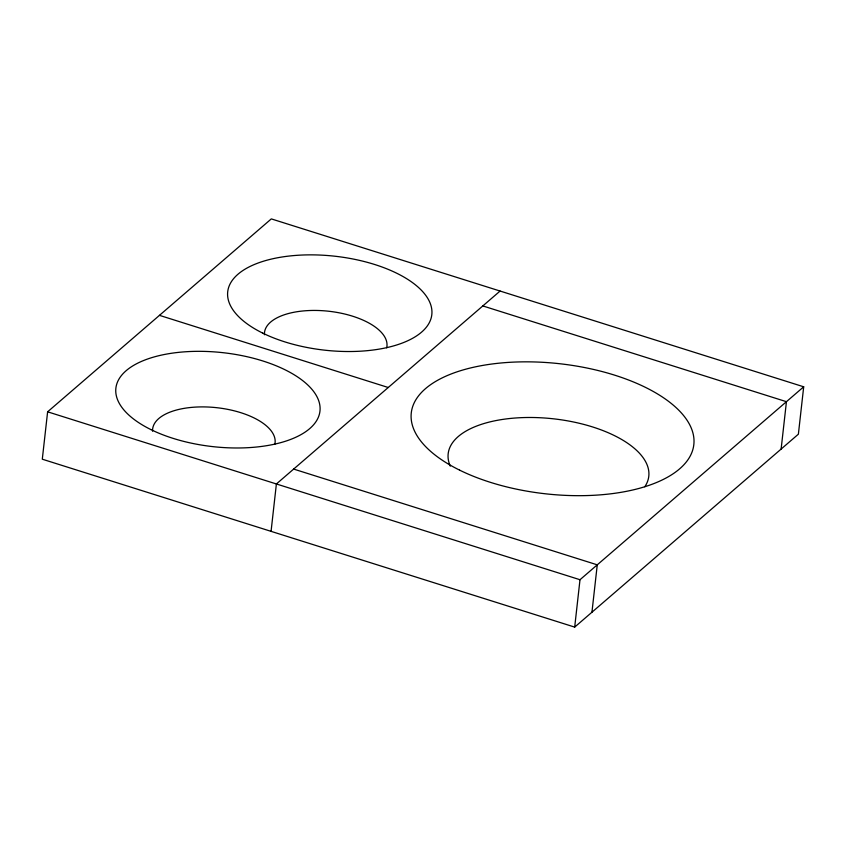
<?xml version="1.0" encoding="UTF-8"?>
<svg xmlns="http://www.w3.org/2000/svg" width="846" height="846" viewBox="0 0 846 846"><rect width="100%" height="100%" fill="white"/><g stroke="black" fill="none" stroke-linecap="round" stroke-linejoin="round"><path stroke-width="1.27" d="M47.619 411.812L42.3 459.198L574.688 627.108L798.381 434.188L803.7 386.802L271.312 218.892L47.619 411.812L579.996 579.722L803.7 386.802M271.069 531.351L276.388 483.965L500.081 291.045M574.688 627.108L579.996 579.722M591.946 612.229L597.265 564.842L293.647 469.075M781.122 449.078L786.442 401.691L482.823 305.935M159.46 315.346L388.24 387.5M450.284 466.146A100.938 46.456 6.4 0 1 552.311 418.685A100.938 46.456 6.4 0 1 644.789 486.746M264.428 334.752A61.61 28.352 6.4 0 1 328.174 311.18A61.61 28.352 6.4 0 1 386.675 347.822M152.576 431.217A61.61 28.352 6.4 0 1 216.322 407.645A61.61 28.352 6.4 0 1 274.823 444.277M459.632 470.143A142.17 65.428 6.4 0 0 691.394 453.604A142.17 65.428 6.4 0 0 506.617 362.522A142.17 65.428 6.4 0 0 459.632 470.143M262.672 333.091A102.683 47.249 6.4 0 0 430.054 321.142A102.683 47.249 6.4 0 0 296.608 255.355A102.683 47.249 6.4 0 0 262.672 333.091M150.821 429.546A102.683 47.249 6.4 0 0 318.202 417.607A102.683 47.249 6.4 0 0 184.756 351.82A102.683 47.249 6.4 0 0 150.821 429.546"/></g></svg>
